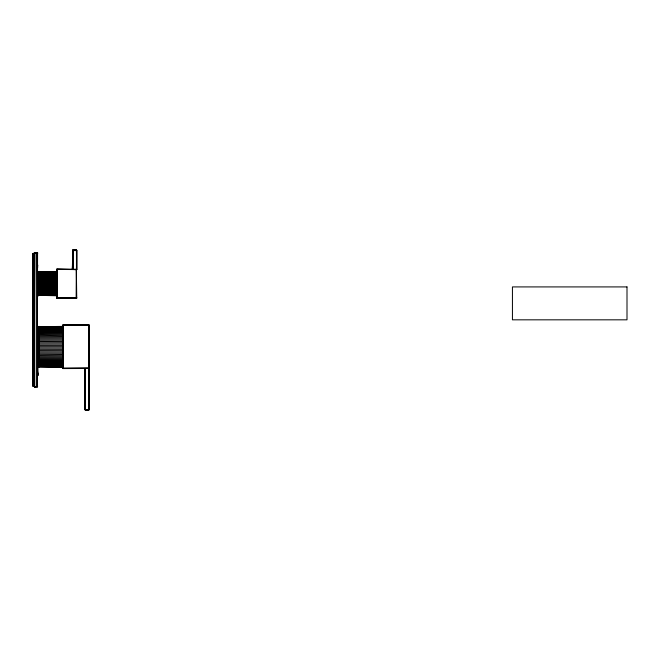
<?xml version="1.0" encoding="UTF-8"?>
<svg xmlns="http://www.w3.org/2000/svg" width="660" height="660" viewBox="0 0 660 660"><rect width="100%" height="100%" fill="white"/><g stroke="black" fill="none" stroke-linecap="round" stroke-linejoin="round"><path stroke-width="0.99" d="M33.033 253.547L33.462 253.267L33.462 386.389L33.281 253.729C32.926 253.489 35.294 253.027 33 253.729L33.033 385.927C35.722 385.275 33.495 387.272 33 385.927L33.008 319.828M33.462 253.547L34.303 253.547L33.924 253.3L33.924 386.389C35.161 385.531 33.165 386.991 33.132 385.927L33.132 253.729C34.246 253.679 34.27 253.16 34.345 253.729M56.884 269.239L56.983 298.229L76.469 298.312L76.469 249.983L72.79 250.255L72.344 269.156L73.194 249.967L72.79 250.255L72.947 269.074L72.476 269.14L73.194 249.967L72.765 250.387L72.947 269.074M57.222 269.577L57.222 298.328L56.801 297.908L56.801 269.156L76.585 269.255L76.585 250.041L76.337 298.312L76.741 298.039L76.337 269.181L76.758 269.577L56.818 269.181L56.818 298.039L57.09 269.445L76.758 269.577L76.337 269.156L76.758 269.577L76.717 250.255L76.741 269.577L56.974 269.329L56.974 297.908C57.527 298.782 56.323 297.751 57.222 297.908L76.741 297.908L56.818 297.908L57.09 298.312L56.818 297.908L76.684 298.155M73.194 249.983C75.306 252.013 79.645 248.688 72.847 250.387L72.847 268.983L72.814 250.247L76.758 250.387L76.337 249.983M88.621 324.835L88.943 409.86L88.869 368.478L62.939 368.577L63.022 324.992L88.869 324.901L88.621 410.033L85.049 409.612L85.049 368.577L85.478 410.033L85.049 409.612L85.049 368.833M63.022 368.495L88.968 368.156L89.026 409.612C79.464 409.546 90.758 410.487 88.753 409.612L89.026 325.108L62.939 325.24L63.236 324.835L89.026 325.108L88.869 368.156C88.704 368.668 89.232 368.428 88.621 368.156L63.36 368.156L62.939 368.577M72.847 268.983L72.79 250.387L72.79 268.867M33.033 253.729L33.033 386.108L34.105 386.314L33.924 253.547M37.603 253.151L37.108 252.689L37.108 387.007L37.298 252.689L34.229 253.151L34.229 386.504L34.724 387.007L37.603 386.504L34.229 386.504L34.724 387.007L34.724 252.648C37.018 253.836 40.301 252.491 34.534 253.151L34.534 386.966L37.603 386.504M72.592 269.074L72.947 250.066M85.049 368.577L85.231 409.934L88.968 409.86M85.346 409.612L85.478 409.959M72.947 250.387L72.476 269.14L73.062 269.14L72.344 269.156M63.36 368.156L63.36 324.819L63.112 368.404L88.753 368.395M76.337 298.312L76.337 269.329M63.022 325.24L89.026 325.108L62.964 325.24L63.236 324.835L63.36 325.24M37.587 371.58L37.678 371.184M34.724 252.962L37.57 252.962L37.298 386.966L34.262 386.694L34.724 252.689L34.534 253.151M37.636 265.551L37.669 265.105M37.678 375.598L37.678 374.5L37.678 375.779M37.587 373.626L37.678 372.224L37.768 374.665M37.108 386.694L37.521 386.702L37.108 252.962M85.049 368.659L85.132 409.86L85.049 368.75M37.587 374.773L37.645 375.226L37.678 373.354M37.587 375.185L37.768 374.575M37.587 375.111L37.81 375.07M37.678 374.063L37.768 373.387M34.534 386.504L34.724 386.859M37.678 375.87L37.678 366.696M37.603 272.077L57.569 271.689M37.603 272.299L57.569 271.92M37.603 272.473L57.569 272.101M37.603 272.695L57.569 272.332M37.603 272.959L57.569 272.605M37.603 273.281L57.569 272.935M37.603 273.636L57.569 273.306M37.603 274.04L57.569 273.718M37.603 274.486L57.569 274.18M37.603 274.972L57.569 274.684M37.603 275.492L57.569 275.22M37.603 276.053L57.569 275.798M37.603 276.639L57.569 276.408M37.603 277.258L57.569 277.043M37.603 277.909L57.569 277.72M37.603 326.733L62.939 326.395M37.603 326.783L39.138 326.395L39.138 367.042L62.939 367.042L37.603 366.663L39.138 367.001M37.603 326.906L62.939 326.527M37.603 327.121L62.939 326.741M37.603 327.418L62.939 327.046M37.603 327.797L62.939 327.434M37.603 328.259L62.939 327.904M37.603 328.796L62.939 328.449M37.603 278.586L57.569 278.413M37.603 329.414L62.939 329.076M37.603 330.099L62.939 329.786M37.603 330.858L62.939 330.561M37.603 279.279L57.569 279.13M37.603 331.691L62.939 331.402M37.603 332.582L62.939 332.31M63.36 324.901L63.236 368.288M37.603 333.539L62.939 333.284M37.603 279.997L57.569 279.873M37.603 334.546L62.939 334.315M37.603 335.61L62.939 335.396M37.603 280.723L57.569 280.624M37.603 336.715L62.939 336.526M37.603 337.87L62.939 337.697M37.603 281.465L57.569 281.391M37.603 339.058L62.939 338.91M37.603 340.279L62.939 340.156M37.603 282.224L57.569 282.166M37.603 341.534L62.939 341.435M37.603 342.804L62.939 342.73M37.603 282.983L57.569 282.959M37.603 344.091L62.939 344.041M37.603 345.394L62.939 345.37M37.636 264.899L37.669 267.572M57.569 271.796L37.603 272.176L38.371 271.714L38.371 295.796L37.603 295.416M37.603 283.742L57.569 283.742M57.569 284.534L37.603 284.51M57.569 285.318L37.603 285.268M57.569 286.093L37.603 286.019M57.569 286.861L37.603 286.762M57.569 287.62L37.603 287.496M57.569 288.354L37.603 288.205M57.569 289.072L37.603 288.907M57.569 289.773L37.603 289.575M57.569 290.441L37.603 290.227M57.569 291.085L37.603 290.846M57.569 291.687L37.603 291.439M57.569 292.264L37.603 291.992M57.569 292.809L37.603 292.52M57.569 293.304L37.603 292.999M57.569 293.766L37.603 293.444M57.569 294.178L37.603 293.849M57.569 294.558L37.603 294.212M57.569 294.88L37.603 294.525M57.569 295.16L37.603 294.797M57.569 295.383L37.603 295.012M57.569 295.564L37.603 295.193M57.569 295.771L37.603 295.317L38.371 295.771M37.603 346.698L62.939 346.698M62.939 348.026L37.603 348.001M62.939 349.354L37.603 349.305M62.939 350.666L37.603 350.592M62.939 351.962L37.603 351.862M62.939 353.24L37.603 353.116M62.939 354.486L37.603 354.337M62.939 355.699L37.603 355.525M62.939 356.87L37.603 356.68M62.939 358L37.603 357.786M62.939 359.081L37.603 358.85M62.939 360.112L37.603 359.857M62.939 361.086L37.603 360.814M62.939 361.993L37.603 361.705M62.939 362.835L37.603 362.538M62.939 363.619L37.603 363.297M62.939 364.32L37.603 363.982M62.939 364.947L37.603 364.6M62.939 365.491L37.603 365.137M62.939 365.962L37.603 365.599M62.939 366.349L37.603 365.978M62.939 366.655L37.603 366.275M62.939 366.869L37.603 366.49M37.768 374.022L37.587 373.56M37.768 366.721L37.768 375.185M33.132 253.729L33.132 385.927M627 286.918L512.432 286.918L512.432 319.828L627 319.828L627 286.918"/></g></svg>
